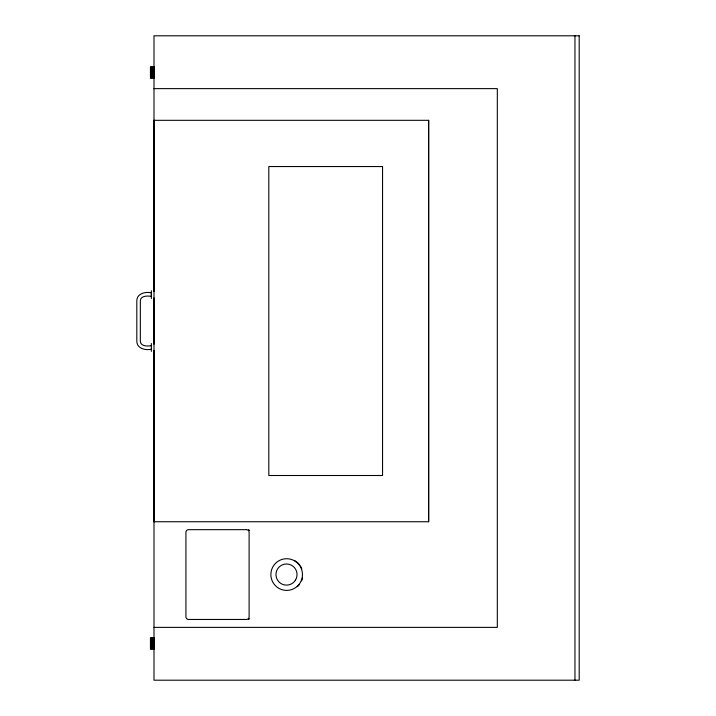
<?xml version="1.0" encoding="UTF-8"?>
<svg xmlns="http://www.w3.org/2000/svg" width="716" height="716" viewBox="0 0 716 716"><rect width="100%" height="100%" fill="white"/><g stroke="black" fill="none" stroke-linecap="round" stroke-linejoin="round"><path stroke-width="1.07" d="M152.239 648.41L152.239 638.448M152.239 77.426L152.239 67.465M153.224 648.41L153.224 638.448M153.224 77.426L153.224 67.465M153.985 291.394L153.994 120.315L428.651 120.315L428.651 521.74L153.967 521.74L153.985 350.661M153.985 343.949L153.985 298.107M153.994 521.74L153.994 350.661M153.994 343.949L154.003 298.107M154.003 291.394L154.003 120.315M154.262 66.651L150.45 66.651L150.45 78.366L154.262 78.366M153.994 88.623L497.316 88.623L497.316 627.377L153.994 627.377M151.345 345.685C147.684 346.311 140.336 346.535 140.327 341.04L140.327 301.015C140.345 295.52 147.693 295.753 151.353 296.379L151.353 292.853C145.536 291.385 136.72 293.587 136.81 300.899L136.819 341.156C136.729 348.459 145.536 350.661 151.345 349.193M154.262 637.625L150.45 637.625L150.45 649.349L154.262 649.349M574.966 35.8L574.966 680.2M428.642 120.315L428.642 521.74M151.345 290.651L151.345 298.581M151.345 343.474L151.345 351.395M248.461 529.75A2.64 2.631 -90 0 1 248.783 529.867M249.383 530.207A2.64 2.631 -90 0 1 249.642 530.44M249.642 618.687A2.64 2.631 -90 0 1 249.383 618.91M248.783 619.259A2.64 2.631 -90 0 1 248.461 619.367M294.339 560.485A15.841 15.797 -90 0 1 299.798 565.157M300.389 566.007A15.841 15.797 -90 0 1 301.794 568.773M302.519 577.937A15.841 15.797 -90 0 1 301.57 580.9M299.44 584.444A15.841 15.797 -90 0 1 297.274 586.673M151.309 638.448L151.309 648.41L154.262 648.41L154.262 638.448L151.309 638.448M151.309 67.465L151.309 77.426L154.262 77.426L154.262 67.465L151.309 67.465M579.19 35.8L153.994 35.8L153.994 680.2L579.19 680.2L579.19 35.8M382.55 166.551L268.813 166.551L268.813 475.505L382.55 475.505L382.55 166.551M246.483 529.661L188.559 529.661A2.64 2.631 -90 0 0 185.918 532.301L185.918 616.816A2.64 2.631 -90 0 0 188.559 619.456L246.483 619.456A2.64 2.631 -90 0 0 249.114 616.816L249.114 532.301A2.64 2.631 -90 0 0 246.483 529.661M299.02 584.444A15.841 15.797 -90 0 0 289.022 558.892A15.841 15.797 -90 0 0 271.964 580.345A15.841 15.797 -90 0 0 299.02 584.444M295.627 579.844A10.561 10.534 -90 0 0 286.507 563.993A10.561 10.534 -90 0 0 277.387 579.844A10.561 10.534 -90 0 0 295.627 579.844"/></g></svg>
